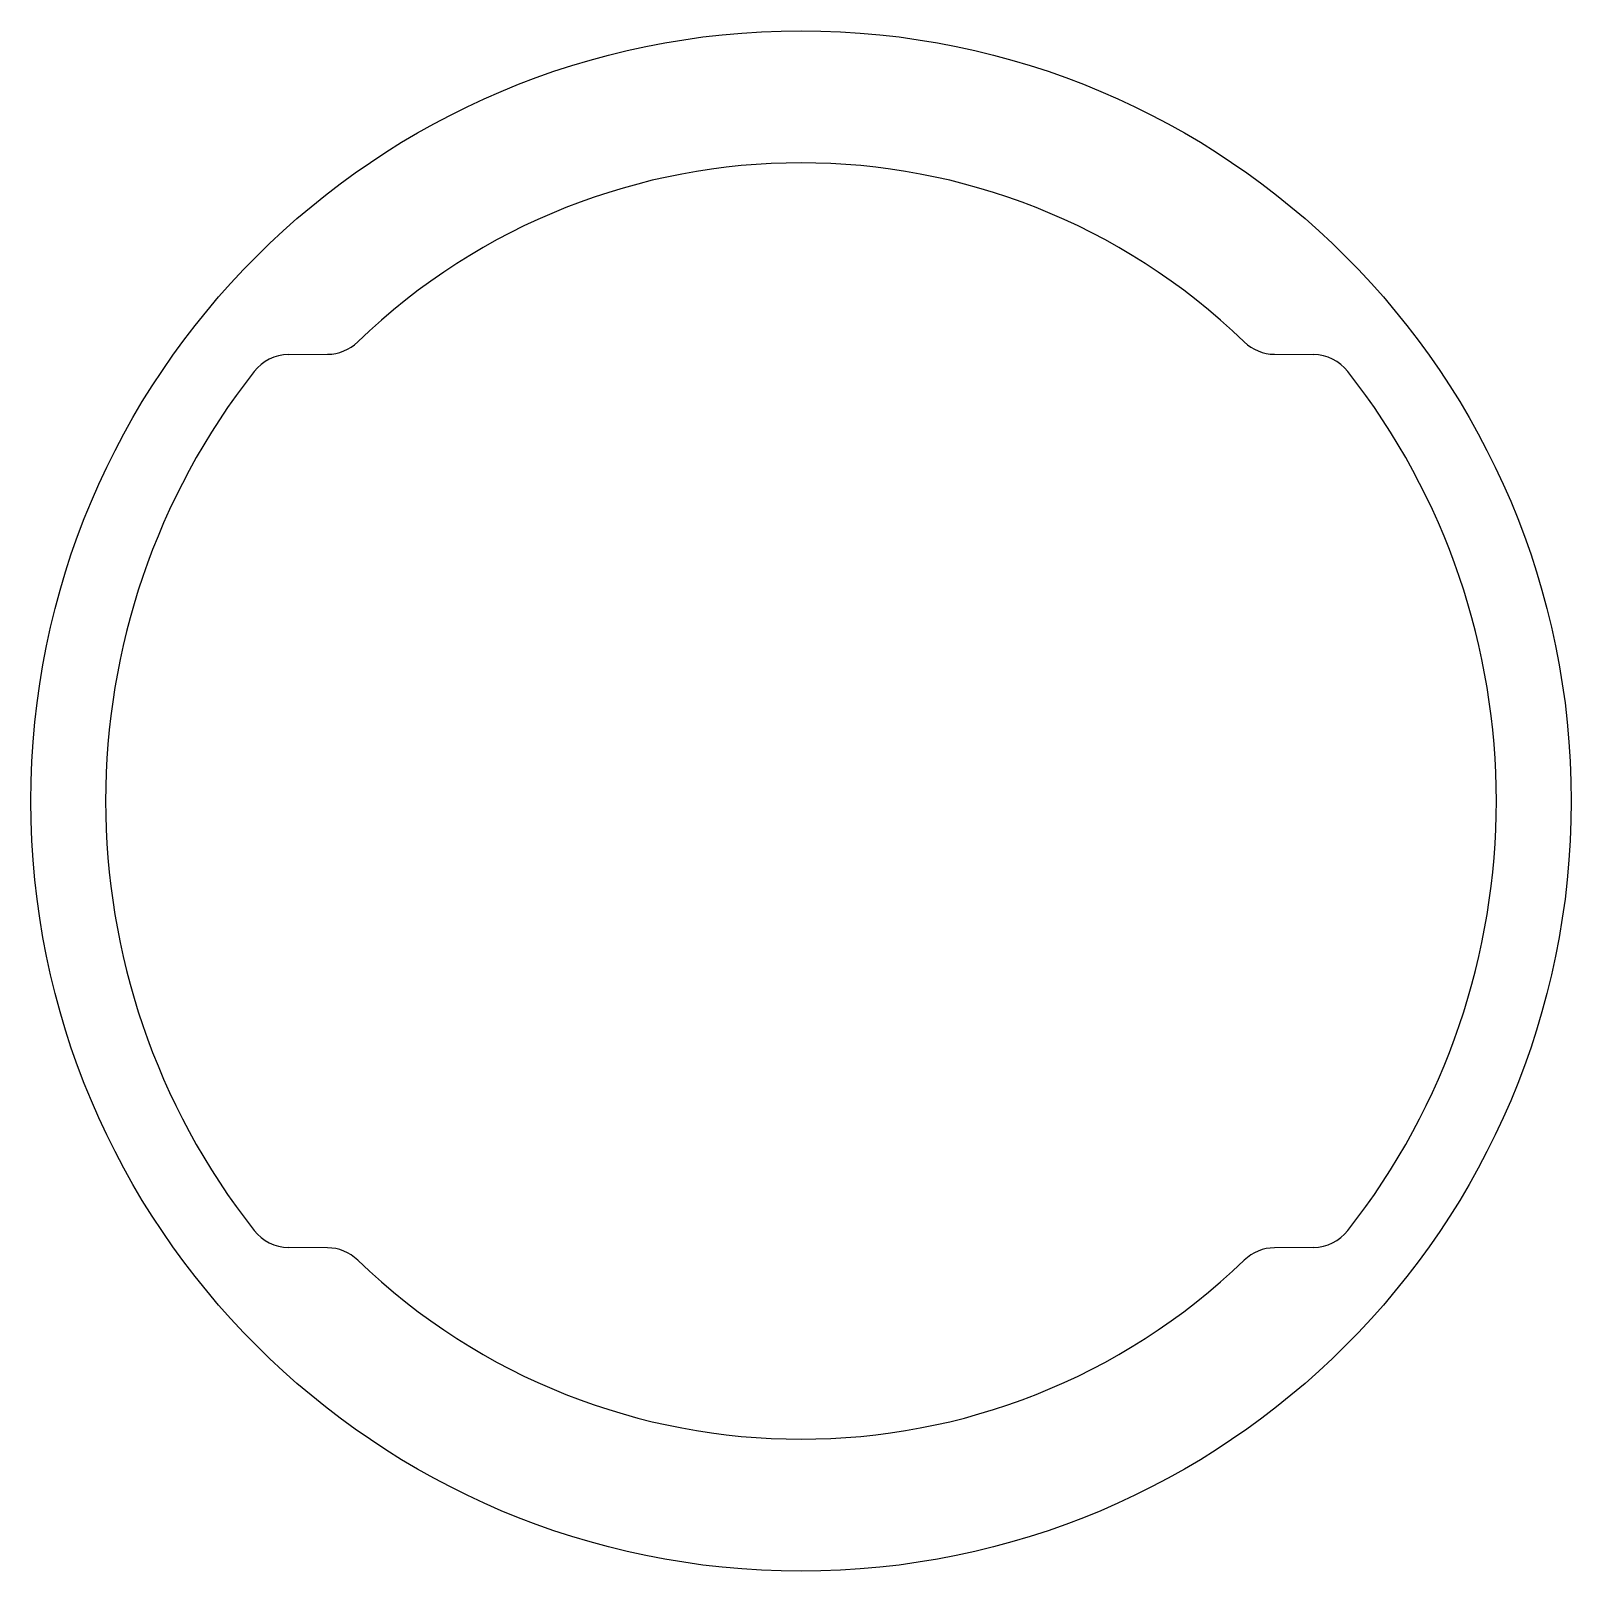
# Model space of a CAD drawing. Extents: x 2852.9 to 2887.9, y 1836.1 to 1871.1.
import ezdxf

# ---------------------------------------------------------------- set-up
doc = ezdxf.new("R2010")
doc.units = 0
doc.layers.get('0').update_dxf_attribs({"linetype": 'CONTINUOUS'})

msp = doc.modelspace()

# ---------------------------------------------------------------- linework, layer by layer
for p, q in [((2858.783, 1863.698), (2859.676, 1863.707)), ((2881.188, 1863.707), (2882.08, 1863.698)), ((2859.676, 1843.405), (2858.783, 1843.414)), ((2882.08, 1843.414), (2881.188, 1843.405))]:
    msp.add_line(p, q)
msp.add_circle((2870.432, 1853.556), 17.5)
for centre, radius, start, end in [((2870.432, 1853.556), 14.5, 46.0073, 133.9927), ((2859.666, 1864.707), 1, 270.5662, 313.9927), ((2881.198, 1864.707), 1, 226.0073, 269.4338), ((2858.793, 1862.698), 1, 90.5662, 141.8494), ((2882.07, 1862.698), 1, 38.1506, 89.4338), ((2870.432, 1853.556), 15.8, 141.8494, 218.1506), ((2870.432, 1853.556), 15.8, 321.8494, 38.1506), ((2858.793, 1844.414), 1, 218.1506, 269.4338), ((2882.07, 1844.414), 1, 270.5662, 321.8494), ((2859.666, 1842.405), 1, 46.0073, 89.4338), ((2870.432, 1853.556), 14.5, 226.0073, 313.9927), ((2881.198, 1842.405), 1, 90.5662, 133.9927)]:
    msp.add_arc(centre, radius, start, end)

doc.saveas('drawing.dxf')
